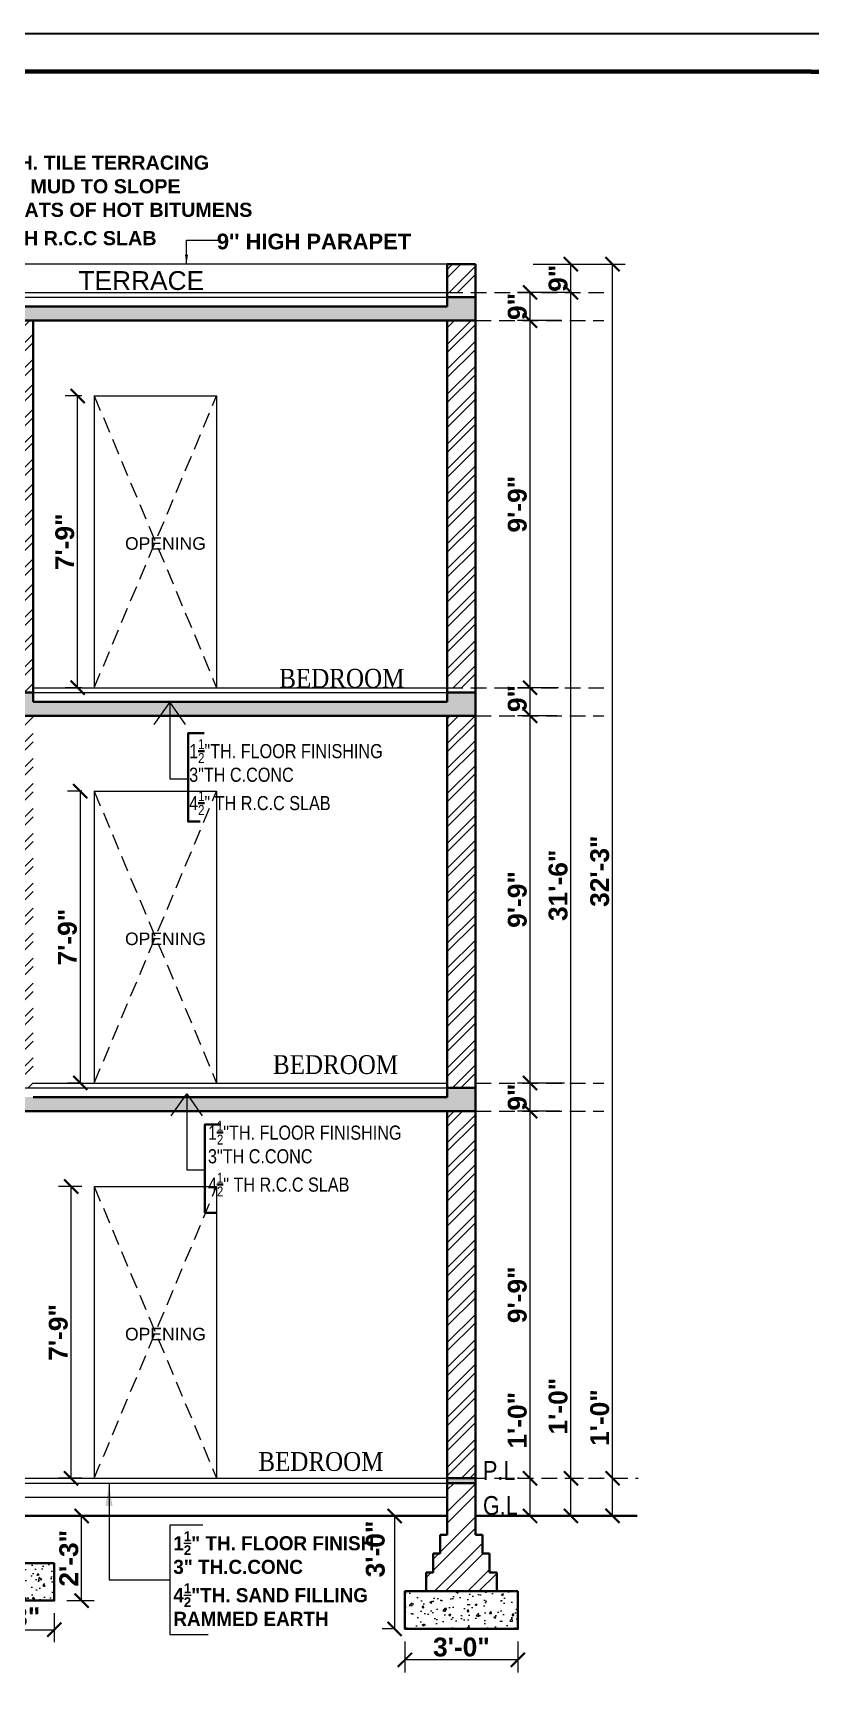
# Model space of a CAD drawing. Header units: feet. Extents: x 12125 to 16886, y -11859 to -10215.
# Drawn here: x 16100 to 16348, y -11076 to -10550 of the extents above; entities that cross this region are included whole.
import ezdxf

# ---------------------------------------------------------------- set-up
doc = ezdxf.new("R2010")
doc.units = ezdxf.units.FT
doc.header["$MEASUREMENT"] = 0
doc.header["$PDMODE"] = 2
doc.linetypes.add('DASHED', pattern=[0.75, 0.5, -0.25])
doc.layers.get('0').update_dxf_attribs({"lineweight": 30})
for name, color, linetype, lineweight in [('DIM 01', 7, 'Continuous', 9), ('DOOR', 32, 'Continuous', 13), ('Flooring', 160, 'Continuous', 15), ('HATCH', 9, 'Continuous', 20), ('SLAB RCC', 1, 'Continuous', 40), ('SPECS', 7, 'Continuous', 13), ('TEXT', 7, 'Continuous', 30), ('WALL', 10, 'Continuous', 30)]:
    doc.layers.add(name, color=color, linetype=linetype, lineweight=lineweight)
doc.styles.add('AR. TEXT 01', font='arialbd.ttf')
doc.styles.add('DIM TEXT', font='GOTHIC.TTF', dxfattribs={"height": 5})
doc.styles.get("Standard").update_dxf_attribs({"font": 'ARIALN.TTF'})
doc.styles.add('TEX02', font='GARA.TTF')
doc.dimstyles.new('DIM 50', dxfattribs={"dimtxt": 6, "dimasz": 3, "dimexe": 6, "dimexo": 4, "dimgap": 0.3125, "dimtad": 1, "dimzin": 3, "dimdsep": 46, "dimlunit": 4, "dimtxsty": 'AR. TEXT 01', "dimblk": 'DOT', "dimcen": 0.09, "dimclrd": 256, "dimclre": 256, "dimclrt": 256, "dimazin": 0, "dimtfac": 0.8, "dimtofl": 0, "dimtmove": 1, "dimatfit": 3, "dimfxl": 6, "dimfxlon": 1, "dimfrac": 1, "dimtolj": 1, "dimtzin": 0, "dimlwd": -1, "dimlwe": -1, "dimarcsym": 1})
doc.dimstyles.new('DIM STYLE', dxfattribs={"dimtxt": 5, "dimasz": 3, "dimexe": 0, "dimexo": 0, "dimgap": 1.5, "dimtad": 1, "dimdec": 4, "dimzin": 3, "dimdsep": 46, "dimlunit": 4, "dimtxsty": 'DIM TEXT', "dimblk": 'ARCHTICK', "dimcen": 0, "dimdle": 1, "dimclrd": 256, "dimclre": 253, "dimclrt": 256, "dimadec": 0, "dimazin": 0, "dimtfac": 0.75, "dimtdec": 4, "dimtofl": 0, "dimtmove": 1, "dimatfit": 3, "dimfxl": 1, "dimfrac": 1, "dimtolj": 1, "dimtzin": 0, "dimlwd": -1, "dimlwe": -1, "dimarcsym": 0})
pattern_1 = [(-135, (-65021.545, 67583.689), (3.97747564, -3.97747564), []), (-135, (-65024.1966, 67583.689), (3.97747564, -3.97747564), [])]
pattern_2 = [(-130, (-64493.676, 67461.189), (-7.17260183, 0.62752135), [0.75, -8.25]), (175, (-64493.676, 67461.189), (1.38751334, -7.52192134), [0.6, -6.6]), (-79.5485555, (-64494.274, 67461.241), (-5.78508847, -6.8943999), [0.6374019, -7.0114211]), (-133.8158, (-64493.676, 67459.189), (-10.6724133, 1.6551928), [1.125, -12.375]), (-83.364365, (-64494.565, 67459.327), (-9.3466195, -9.741186), [0.9561034, -10.5171376]), (171.184164, (-64493.676, 67459.189), (-9.3466195, -9.741186), [0.9, -9.9]), (-159, (-64494.676, 67459.689), (-5.96907052, 4.0261889), [0.75, -8.25]), (146, (-64494.676, 67459.689), (-2.4331533, -7.25150045), [0.6, -6.6]), (-108.548555, (-64495.1735, 67460.024), (-8.40222377, -3.22531153), [0.6374019, -7.0114211]), (-142.5, (-64493.676, 67461.1887), (-0.121598553, -3.32893854), [0, -6.52, 0, -6.7, 0, -6.625]), (-172.5, (-64493.676, 67461.1887), (-2.63069537, -3.94411712), [0, -3.82, 0, -6.37, 0, -2.525]), (147.5, (-64491.446, 67461.1887), (-5.33822436, 0.22554872), [0, -2.5, 0, -7.8, 0, -10.35]), (137.5, (-64490.446, 67461.1887), (-5.8318617, -1.00104982), [0, -3.25, 0, -5.18, 0, -7.35])]
pattern_3 = [(45, (-34037.9065, 40118.722), (-5.30330086, 5.30330086), []), (45, (-34034.371, 40118.722), (-5.30330086, 5.30330086), [])]

# ---------------------------------------------------------------- blocks, each defined once
blk = doc.blocks.new('_ArchTick')
at = {"color": 0, "linetype": 'ByBlock', "const_width": 0.15}
blk.add_lwpolyline([(-0.5, -0.5), (0.5, 0.5)], dxfattribs=at)
blk = doc.blocks.new('*D20')
at = {"layer": 'Defpoints', "color": 0, "transparency": 16777216}
for p in [(16221.19, -11022.31), (16215.28, -11058.31), (16218.57, -11058.31)]:
    blk.add_point(p, dxfattribs=at)
at = {"layer": 'DIM 01', "transparency": 16777216}
for p, q in [((16217.19, -11022.31), (16211.28, -11022.31)), ((16215.28, -11022.31), (16215.28, -11058.31)), ((16214.57, -11058.31), (16211.28, -11058.31))]:
    blk.add_line(p, q, dxfattribs=at)
at = {"layer": 'DIM 01', "transparency": 16777216, "xscale": 4.5, "yscale": 4.5, "zscale": 4.5}
for p, rotation in [((16215.28, -11022.31), 90), ((16215.28, -11058.31), 270)]:
    blk.add_blockref('_ArchTick', p, dxfattribs=dict(at, rotation=rotation))
at = {"layer": 'DIM 01', "transparency": 16777216, "insert": (16209.15, -11032.84), "char_height": 6, "attachment_point": 5, "rotation": 90, "style": 'AR. TEXT 01'}
blk.add_mtext('\\A1;3\'-0"', dxfattribs=at)
blk = doc.blocks.new('*D21')
at = {"layer": 'Defpoints', "color": 0, "transparency": 16777216}
for p in [(16218.57, -11058.31), (16254.57, -11058.31), (16218.57, -11068.19)]:
    blk.add_point(p, dxfattribs=at)
at = {"layer": 'DIM 01', "transparency": 16777216}
for p, q in [((16218.57, -11062.31), (16218.57, -11072.19)), ((16254.57, -11062.31), (16254.57, -11072.19)), ((16254.57, -11068.19), (16218.57, -11068.19))]:
    blk.add_line(p, q, dxfattribs=at)
at = {"layer": 'DIM 01', "transparency": 16777216, "xscale": 4.5, "yscale": 4.5, "zscale": 4.5, "rotation": 180}
blk.add_blockref('_ArchTick', (16218.57, -11068.19), dxfattribs=at)
at = {"layer": 'DIM 01', "transparency": 16777216, "xscale": 4.5, "yscale": 4.5, "zscale": 4.5}
blk.add_blockref('_ArchTick', (16254.57, -11068.19), dxfattribs=at)
at = {"layer": 'DIM 01', "transparency": 16777216, "insert": (16236.57, -11064.13), "char_height": 6, "attachment_point": 5, "style": 'AR. TEXT 01'}
blk.add_mtext('\\A1;3\'-0"', dxfattribs=at)
blk = doc.blocks.new('*D22')
at = {"layer": 'Defpoints', "color": 0, "transparency": 16777216}
for p in [(16106.82, -11022.31), (16115.55, -11022.31), (16106.82, -11049.31)]:
    blk.add_point(p, dxfattribs=at)
at = {"layer": 'DIM 01', "transparency": 16777216}
for p, q in [((16110.82, -11022.31), (16119.55, -11022.31)), ((16115.55, -11049.31), (16115.55, -11022.31)), ((16110.82, -11049.31), (16119.55, -11049.31))]:
    blk.add_line(p, q, dxfattribs=at)
at = {"layer": 'DIM 01', "transparency": 16777216, "xscale": 4.5, "yscale": 4.5, "zscale": 4.5}
for p, rotation in [((16115.55, -11022.31), 90), ((16115.55, -11049.31), 270)]:
    blk.add_blockref('_ArchTick', p, dxfattribs=dict(at, rotation=rotation))
at = {"layer": 'DIM 01', "transparency": 16777216, "insert": (16111.49, -11035.81), "char_height": 6, "attachment_point": 5, "rotation": 90, "style": 'AR. TEXT 01'}
blk.add_mtext('\\A1;2\'-3"', dxfattribs=at)
blk = doc.blocks.new('*D23')
at = {"layer": 'Defpoints', "color": 0, "transparency": 16777216}
for p in [(16079.82, -11049.31), (16106.82, -11049.31), (16106.82, -11058.57)]:
    blk.add_point(p, dxfattribs=at)
at = {"layer": 'DIM 01', "transparency": 16777216}
for p, q in [((16079.82, -11053.31), (16079.82, -11062.57)), ((16106.82, -11053.31), (16106.82, -11062.57)), ((16079.82, -11058.57), (16106.82, -11058.57))]:
    blk.add_line(p, q, dxfattribs=at)
at = {"layer": 'DIM 01', "transparency": 16777216, "xscale": 4.5, "yscale": 4.5, "zscale": 4.5, "rotation": 180}
blk.add_blockref('_ArchTick', (16079.82, -11058.57), dxfattribs=at)
at = {"layer": 'DIM 01', "transparency": 16777216, "xscale": 4.5, "yscale": 4.5, "zscale": 4.5}
blk.add_blockref('_ArchTick', (16106.82, -11058.57), dxfattribs=at)
at = {"layer": 'DIM 01', "transparency": 16777216, "insert": (16093.32, -11054.51), "char_height": 6, "attachment_point": 5, "style": 'AR. TEXT 01'}
blk.add_mtext('\\A1;2\'-3"', dxfattribs=at)
blk = doc.blocks.new('_Dot')
at = {"color": 0, "linetype": 'ByBlock', "lineweight": -2}
blk.add_line((-0.5, 0), (-1, 0), dxfattribs=at)
at = {"color": 0, "linetype": 'ByBlock', "const_width": 0.5}
blk.add_lwpolyline([(-0.25, 0, 1), (0.25, 0, 1)], format="xyb", close=True, dxfattribs=at)
blk = doc.blocks.new('*D35')
at = {"layer": 'Defpoints', "color": 0, "transparency": 16777216}
for p in [(16258.46, -11010.31), (16258.84, -11010.31), (16258.84, -11022.31)]:
    blk.add_point(p, dxfattribs=at)
at = {"layer": 'DIM 01', "transparency": 16777216}
for p, q in [((16258.46, -11010.31), (16258.46, -10982.32)), ((16254.84, -11010.31), (16254.46, -11010.31)), ((16258.46, -11022.31), (16258.46, -11010.31)), ((16254.84, -11022.31), (16254.46, -11022.31))]:
    blk.add_line(p, q, dxfattribs=at)
at = {"layer": 'DIM 01', "transparency": 16777216, "xscale": 4.5, "yscale": 4.5, "zscale": 4.5}
for p, rotation in [((16258.46, -11010.31), 90), ((16258.46, -11022.31), 270)]:
    blk.add_blockref('_ArchTick', p, dxfattribs=dict(at, rotation=rotation))
at = {"layer": 'DIM 01', "transparency": 16777216, "insert": (16254.4, -10991.81), "char_height": 6, "attachment_point": 5, "rotation": 90, "style": 'AR. TEXT 01'}
blk.add_mtext('\\A1;1\'-0"', dxfattribs=at)
blk = doc.blocks.new('*D36')
at = {"layer": 'Defpoints', "color": 0, "transparency": 16777216}
for p in [(16258.46, -10893.31), (16271.96, -10893.31), (16258.84, -11010.31)]:
    blk.add_point(p, dxfattribs=at)
at = {"layer": 'DIM 01', "transparency": 16777216}
for p, q in [((16267.96, -10893.31), (16254.46, -10893.31)), ((16258.46, -11010.31), (16258.46, -10893.31)), ((16254.84, -11010.31), (16254.46, -11010.31))]:
    blk.add_line(p, q, dxfattribs=at)
at = {"layer": 'DIM 01', "transparency": 16777216, "xscale": 4.5, "yscale": 4.5, "zscale": 4.5}
for p, rotation in [((16258.46, -10893.31), 90), ((16258.46, -11010.31), 270)]:
    blk.add_blockref('_ArchTick', p, dxfattribs=dict(at, rotation=rotation))
at = {"layer": 'DIM 01', "transparency": 16777216, "insert": (16254.39, -10951.81), "char_height": 6, "attachment_point": 5, "rotation": 90, "style": 'AR. TEXT 01'}
blk.add_mtext('\\A1;9\'-9"', dxfattribs=at)
blk = doc.blocks.new('*D37')
at = {"layer": 'Defpoints', "color": 0, "transparency": 16777216}
for p in [(16258.46, -10884.31), (16273.46, -10884.31), (16271.96, -10893.31)]:
    blk.add_point(p, dxfattribs=at)
at = {"layer": 'DIM 01', "transparency": 16777216}
for p, q in [((16269.46, -10884.31), (16254.46, -10884.31)), ((16258.46, -10893.31), (16258.46, -10884.31)), ((16267.96, -10893.31), (16254.46, -10893.31))]:
    blk.add_line(p, q, dxfattribs=at)
at = {"layer": 'DIM 01', "transparency": 16777216, "xscale": 4.5, "yscale": 4.5, "zscale": 4.5}
for p, rotation in [((16258.46, -10884.31), 90), ((16258.46, -10893.31), 270)]:
    blk.add_blockref('_ArchTick', p, dxfattribs=dict(at, rotation=rotation))
at = {"layer": 'DIM 01', "transparency": 16777216, "insert": (16254.39, -10888.81), "char_height": 6, "attachment_point": 5, "rotation": 90, "style": 'AR. TEXT 01'}
blk.add_mtext('\\A1;9"', dxfattribs=at)
blk = doc.blocks.new('*D38')
at = {"layer": 'Defpoints', "color": 0, "transparency": 16777216}
for p in [(16258.46, -10767.31), (16270.96, -10767.31), (16273.46, -10884.31)]:
    blk.add_point(p, dxfattribs=at)
at = {"layer": 'DIM 01', "transparency": 16777216}
for p, q in [((16266.96, -10767.31), (16254.46, -10767.31)), ((16258.46, -10884.31), (16258.46, -10767.31)), ((16269.46, -10884.31), (16254.46, -10884.31))]:
    blk.add_line(p, q, dxfattribs=at)
at = {"layer": 'DIM 01', "transparency": 16777216, "xscale": 4.5, "yscale": 4.5, "zscale": 4.5}
for p, rotation in [((16258.46, -10767.31), 90), ((16258.46, -10884.31), 270)]:
    blk.add_blockref('_ArchTick', p, dxfattribs=dict(at, rotation=rotation))
at = {"layer": 'DIM 01', "transparency": 16777216, "insert": (16254.39, -10825.81), "char_height": 6, "attachment_point": 5, "rotation": 90, "style": 'AR. TEXT 01'}
blk.add_mtext('\\A1;9\'-9"', dxfattribs=at)
blk = doc.blocks.new('*D39')
at = {"layer": 'Defpoints', "color": 0, "transparency": 16777216}
for p in [(16258.46, -10758.31), (16271.46, -10758.31), (16270.96, -10767.31)]:
    blk.add_point(p, dxfattribs=at)
at = {"layer": 'DIM 01', "transparency": 16777216}
for p, q in [((16267.46, -10758.31), (16254.46, -10758.31)), ((16258.46, -10767.31), (16258.46, -10758.31)), ((16266.96, -10767.31), (16254.46, -10767.31))]:
    blk.add_line(p, q, dxfattribs=at)
at = {"layer": 'DIM 01', "transparency": 16777216, "xscale": 4.5, "yscale": 4.5, "zscale": 4.5}
for p, rotation in [((16258.46, -10758.31), 90), ((16258.46, -10767.31), 270)]:
    blk.add_blockref('_ArchTick', p, dxfattribs=dict(at, rotation=rotation))
at = {"layer": 'DIM 01', "transparency": 16777216, "insert": (16254.39, -10761.77), "char_height": 6, "attachment_point": 5, "rotation": 90, "style": 'AR. TEXT 01'}
blk.add_mtext('\\A1;9"', dxfattribs=at)
blk = doc.blocks.new('*D40')
at = {"layer": 'Defpoints', "color": 0, "transparency": 16777216}
for p in [(16258.46, -10641.31), (16272.46, -10641.31), (16271.46, -10758.31)]:
    blk.add_point(p, dxfattribs=at)
at = {"layer": 'DIM 01', "transparency": 16777216}
for p, q in [((16268.46, -10641.31), (16254.46, -10641.31)), ((16258.46, -10758.31), (16258.46, -10641.31)), ((16267.46, -10758.31), (16254.46, -10758.31))]:
    blk.add_line(p, q, dxfattribs=at)
at = {"layer": 'DIM 01', "transparency": 16777216, "xscale": 4.5, "yscale": 4.5, "zscale": 4.5}
for p, rotation in [((16258.46, -10641.31), 90), ((16258.46, -10758.31), 270)]:
    blk.add_blockref('_ArchTick', p, dxfattribs=dict(at, rotation=rotation))
at = {"layer": 'DIM 01', "transparency": 16777216, "insert": (16254.39, -10699.81), "char_height": 6, "attachment_point": 5, "rotation": 90, "style": 'AR. TEXT 01'}
blk.add_mtext('\\A1;9\'-9"', dxfattribs=at)
blk = doc.blocks.new('*D41')
at = {"layer": 'Defpoints', "color": 0, "transparency": 16777216}
for p in [(16258.46, -10632.31), (16273.46, -10632.31), (16272.46, -10641.31)]:
    blk.add_point(p, dxfattribs=at)
at = {"layer": 'DIM 01', "transparency": 16777216}
for p, q in [((16269.46, -10632.31), (16254.46, -10632.31)), ((16258.46, -10641.31), (16258.46, -10632.31)), ((16268.46, -10641.31), (16254.46, -10641.31))]:
    blk.add_line(p, q, dxfattribs=at)
at = {"layer": 'DIM 01', "transparency": 16777216, "xscale": 4.5, "yscale": 4.5, "zscale": 4.5}
for p, rotation in [((16258.46, -10632.31), 90), ((16258.46, -10641.31), 270)]:
    blk.add_blockref('_ArchTick', p, dxfattribs=dict(at, rotation=rotation))
at = {"layer": 'DIM 01', "transparency": 16777216, "insert": (16254.39, -10636.81), "char_height": 6, "attachment_point": 5, "rotation": 90, "style": 'AR. TEXT 01'}
blk.add_mtext('\\A1;9"', dxfattribs=at)
blk = doc.blocks.new('*D42')
at = {"layer": 'Defpoints', "color": 0, "transparency": 16777216}
for p in [(16269.96, -11010.31), (16271.46, -11010.31), (16269.96, -11022.31)]:
    blk.add_point(p, dxfattribs=at)
at = {"layer": 'DIM 01', "transparency": 16777216}
for p, q in [((16271.46, -11010.31), (16271.46, -10977.82)), ((16271.46, -11022.31), (16271.46, -11010.31)), ((16273.96, -11010.31), (16275.46, -11010.31)), ((16273.96, -11022.31), (16275.46, -11022.31))]:
    blk.add_line(p, q, dxfattribs=at)
at = {"layer": 'DIM 01', "transparency": 16777216, "xscale": 4.5, "yscale": 4.5, "zscale": 4.5}
for p, rotation in [((16271.46, -11010.31), 90), ((16271.46, -11022.31), 270)]:
    blk.add_blockref('_ArchTick', p, dxfattribs=dict(at, rotation=rotation))
at = {"layer": 'DIM 01', "transparency": 16777216, "insert": (16267.4, -10987.31), "char_height": 6, "attachment_point": 5, "rotation": 90, "style": 'AR. TEXT 01'}
blk.add_mtext('\\A1;1\'-0"', dxfattribs=at)
blk = doc.blocks.new('*D43')
at = {"layer": 'Defpoints', "color": 0, "transparency": 16777216}
for p in [(16271.46, -10632.31), (16275.46, -10632.31), (16269.96, -11010.31)]:
    blk.add_point(p, dxfattribs=at)
at = {"layer": 'DIM 01', "transparency": 16777216}
for p, q in [((16271.46, -10632.31), (16267.46, -10632.31)), ((16271.46, -11010.31), (16271.46, -10632.31)), ((16273.96, -11010.31), (16275.46, -11010.31))]:
    blk.add_line(p, q, dxfattribs=at)
at = {"layer": 'DIM 01', "transparency": 16777216, "xscale": 4.5, "yscale": 4.5, "zscale": 4.5}
for p, rotation in [((16271.46, -10632.31), 90), ((16271.46, -11010.31), 270)]:
    blk.add_blockref('_ArchTick', p, dxfattribs=dict(at, rotation=rotation))
at = {"layer": 'DIM 01', "transparency": 16777216, "insert": (16267.4, -10821.31), "char_height": 6, "attachment_point": 5, "rotation": 90, "style": 'AR. TEXT 01'}
blk.add_mtext('\\A1;31\'-6"', dxfattribs=at)
blk = doc.blocks.new('*D44')
at = {"layer": 'Defpoints', "color": 0, "transparency": 16777216}
for p in [(16229.46, -10623.31), (16271.46, -10623.31), (16275.46, -10632.31)]:
    blk.add_point(p, dxfattribs=at)
at = {"layer": 'DIM 01', "transparency": 16777216}
for p, q in [((16259.46, -10623.31), (16275.46, -10623.31)), ((16271.46, -10632.31), (16271.46, -10623.31)), ((16271.46, -10632.31), (16267.46, -10632.31))]:
    blk.add_line(p, q, dxfattribs=at)
at = {"layer": 'DIM 01', "transparency": 16777216, "xscale": 4.5, "yscale": 4.5, "zscale": 4.5}
for p, rotation in [((16271.46, -10623.31), 90), ((16271.46, -10632.31), 270)]:
    blk.add_blockref('_ArchTick', p, dxfattribs=dict(at, rotation=rotation))
at = {"layer": 'DIM 01', "transparency": 16777216, "insert": (16267.39, -10627.81), "char_height": 6, "attachment_point": 5, "rotation": 90, "style": 'AR. TEXT 01'}
blk.add_mtext('\\A1;9"', dxfattribs=at)
blk = doc.blocks.new('*D170')
at = {"layer": 'Defpoints', "color": 0, "transparency": 16777216}
for p in [(16112.19, -10917.31), (16119.57, -10917.31), (16119.57, -11010.31)]:
    blk.add_point(p, dxfattribs=at)
at = {"layer": 'DIM 01', "transparency": 16777216}
for p, q in [((16115.57, -10917.31), (16108.19, -10917.31)), ((16112.19, -11010.31), (16112.19, -10917.31)), ((16115.57, -11010.31), (16108.19, -11010.31))]:
    blk.add_line(p, q, dxfattribs=at)
at = {"layer": 'DIM 01', "transparency": 16777216, "xscale": 4.5, "yscale": 4.5, "zscale": 4.5}
for p, rotation in [((16112.19, -10917.31), 90), ((16112.19, -11010.31), 270)]:
    blk.add_blockref('_ArchTick', p, dxfattribs=dict(at, rotation=rotation))
at = {"layer": 'DIM 01', "transparency": 16777216, "insert": (16108.12, -10963.81), "char_height": 6, "attachment_point": 5, "rotation": 90, "style": 'AR. TEXT 01'}
blk.add_mtext('\\A1;7\'-9"', dxfattribs=at)
blk = doc.blocks.new('*D171')
at = {"layer": 'Defpoints', "color": 0, "transparency": 16777216}
for p in [(16119.57, -10791.31), (16115.08, -10884.31), (16119.57, -10884.31)]:
    blk.add_point(p, dxfattribs=at)
at = {"layer": 'DIM 01', "transparency": 16777216}
for p, q in [((16115.57, -10791.31), (16111.08, -10791.31)), ((16115.08, -10791.31), (16115.08, -10884.31)), ((16115.57, -10884.31), (16111.08, -10884.31))]:
    blk.add_line(p, q, dxfattribs=at)
at = {"layer": 'DIM 01', "transparency": 16777216, "xscale": 4.5, "yscale": 4.5, "zscale": 4.5}
for p, rotation in [((16115.08, -10791.31), 90), ((16115.08, -10884.31), 270)]:
    blk.add_blockref('_ArchTick', p, dxfattribs=dict(at, rotation=rotation))
at = {"layer": 'DIM 01', "transparency": 16777216, "insert": (16111.02, -10837.81), "char_height": 6, "attachment_point": 5, "rotation": 90, "style": 'AR. TEXT 01'}
blk.add_mtext('\\A1;7\'-9"', dxfattribs=at)
blk = doc.blocks.new('*D172')
at = {"layer": 'Defpoints', "color": 0, "transparency": 16777216}
for p in [(16114.27, -10665.31), (16119.57, -10665.31), (16119.57, -10758.31)]:
    blk.add_point(p, dxfattribs=at)
at = {"layer": 'DIM 01', "transparency": 16777216}
for p, q in [((16115.57, -10665.31), (16110.27, -10665.31)), ((16114.27, -10758.31), (16114.27, -10665.31)), ((16115.57, -10758.31), (16110.27, -10758.31))]:
    blk.add_line(p, q, dxfattribs=at)
at = {"layer": 'DIM 01', "transparency": 16777216, "xscale": 4.5, "yscale": 4.5, "zscale": 4.5}
for p, rotation in [((16114.27, -10665.31), 90), ((16114.27, -10758.31), 270)]:
    blk.add_blockref('_ArchTick', p, dxfattribs=dict(at, rotation=rotation))
at = {"layer": 'DIM 01', "transparency": 16777216, "insert": (16110.2, -10711.81), "char_height": 6, "attachment_point": 5, "rotation": 90, "style": 'AR. TEXT 01'}
blk.add_mtext('\\A1;7\'-9"', dxfattribs=at)
blk = doc.blocks.new('*D387')
at = {"layer": 'Defpoints', "color": 0, "transparency": 16777216}
for p in [(16284.71, -11010.31), (16284.94, -11010.31), (16282.28, -11022.31)]:
    blk.add_point(p, dxfattribs=at)
at = {"layer": 'DIM 01', "transparency": 16777216}
for p, q in [((16284.71, -11010.31), (16284.71, -10981.47)), ((16280.94, -11010.31), (16280.71, -11010.31)), ((16284.71, -11022.31), (16284.71, -11010.31)), ((16286.28, -11022.31), (16288.71, -11022.31))]:
    blk.add_line(p, q, dxfattribs=at)
at = {"layer": 'DIM 01', "transparency": 16777216, "xscale": 4.5, "yscale": 4.5, "zscale": 4.5}
for p, rotation in [((16284.71, -11010.31), 90), ((16284.71, -11022.31), 270)]:
    blk.add_blockref('_ArchTick', p, dxfattribs=dict(at, rotation=rotation))
at = {"layer": 'DIM 01', "transparency": 16777216, "insert": (16280.65, -10990.96), "char_height": 6, "attachment_point": 5, "rotation": 90, "style": 'AR. TEXT 01'}
blk.add_mtext('\\A1;1\'-0"', dxfattribs=at)
blk = doc.blocks.new('*D388')
at = {"layer": 'Defpoints', "color": 0, "transparency": 16777216}
for p in [(16241.07, -10623.31), (16284.71, -10623.31), (16284.94, -11010.31)]:
    blk.add_point(p, dxfattribs=at)
at = {"layer": 'DIM 01', "transparency": 16777216}
for p, q in [((16272.71, -10623.31), (16288.71, -10623.31)), ((16284.71, -11010.31), (16284.71, -10623.31)), ((16280.94, -11010.31), (16280.71, -11010.31))]:
    blk.add_line(p, q, dxfattribs=at)
at = {"layer": 'DIM 01', "transparency": 16777216, "xscale": 4.5, "yscale": 4.5, "zscale": 4.5}
for p, rotation in [((16284.71, -10623.31), 90), ((16284.71, -11010.31), 270)]:
    blk.add_blockref('_ArchTick', p, dxfattribs=dict(at, rotation=rotation))
at = {"layer": 'DIM 01', "transparency": 16777216, "insert": (16280.65, -10816.81), "char_height": 6, "attachment_point": 5, "rotation": 90, "style": 'AR. TEXT 01'}
blk.add_mtext('\\A1;32\'-3"', dxfattribs=at)

msp = doc.modelspace()

# ---------------------------------------------------------------- hatches: boundary and pattern name
at = {"layer": 'HATCH', "ltscale": 10}
h = msp.add_hatch(dxfattribs=at)
h.set_pattern_fill('ANSI32', color=256, scale=15, angle=180, style=0)
h.set_pattern_definition(pattern_1)
h.paths.add_polyline_path([(16241.066, -10893.311), (16232.066, -10893.311), (16232.066, -11010.311), (16241.066, -11010.311)])
h.paths.add_polyline_path([(16241.066, -10767.311), (16232.066, -10767.311), (16232.066, -10885.811), (16241.066, -10885.811)])
h.paths.add_polyline_path([(16232.066, -10758.311), (16241.066, -10758.311), (16241.066, -10641.311), (16232.066, -10641.311)])
h.paths.add_polyline_path([(16241.066, -10623.311), (16232.066, -10623.311), (16232.066, -10632.311), (16241.066, -10632.311)])
h = msp.add_hatch(dxfattribs=at)
h.set_pattern_fill('AR-CONC', color=256, angle=180, style=0)
h.set_pattern_definition([(-130, (-96966.4957, 32783.3866), (-7.17260183, 0.62752135), [0.75, -8.25]), (175, (-96966.496, 32783.3866), (1.38751334, -7.52192134), [0.6, -6.6]), (-79.5485555, (-96967.0934, 32783.439), (-5.78508847, -6.8943999), [0.6374019, -7.0114211]), (-133.8158, (-96966.496, 32781.387), (-10.6724133, 1.6551928), [1.125, -12.375]), (-83.364365, (-96967.385, 32781.525), (-9.3466195, -9.741186), [0.9561034, -10.5171376]), (171.184164, (-96966.496, 32781.387), (-9.3466195, -9.741186), [0.9, -9.9]), (-159, (-96967.4957, 32781.8866), (-5.96907052, 4.0261889), [0.75, -8.25]), (146, (-96967.496, 32781.8866), (-2.4331533, -7.25150045), [0.6, -6.6]), (-108.548555, (-96967.993, 32782.222), (-8.40222377, -3.22531153), [0.6374019, -7.0114211]), (-142.5, (-96966.4957, 32783.3866), (-0.121598553, -3.32893854), [0, -6.52, 0, -6.7, 0, -6.625]), (-172.5, (-96966.4957, 32783.3866), (-2.63069537, -3.94411712), [0, -3.82, 0, -6.37, 0, -2.525]), (147.5, (-96964.2657, 32783.3866), (-5.33822436, 0.22554872), [0, -2.5, 0, -7.8, 0, -10.35]), (137.5, (-96963.2657, 32783.3866), (-5.8318617, -1.00104982), [0, -3.25, 0, -5.18, 0, -7.35])])
h.paths.add_polyline_path([(15979.066, -10633.811), (15970.066, -10633.811), (15970.066, -10636.811), (15890.066, -10636.811), (15890.066, -10632.311), (15881.066, -10632.311), (15881.066, -10641.311), (15979.066, -10641.311)])
h.paths.add_polyline_path([(16241.066, -10633.811), (16232.066, -10633.811), (16232.066, -10636.811), (16027.066, -10636.811), (16027.066, -10633.811), (16018.066, -10633.811), (16018.066, -10641.311), (16241.066, -10641.311)])
h = msp.add_hatch(dxfattribs=at)
h.set_pattern_fill('ANSI32', color=256, scale=15, angle=180, style=0)
h.set_pattern_definition(pattern_1)
h.paths.add_polyline_path([(16100.066, -10641.311), (16091.066, -10641.311), (16091.066, -10759.811), (16100.066, -10759.811)])
h.paths.add_polyline_path([(16100.066, -10767.311), (16091.066, -10767.311), (16091.066, -10885.811), (16100.066, -10885.811)])
h = msp.add_hatch(dxfattribs=at)
h.set_pattern_fill('AR-CONC', color=256, angle=180, style=0)
h.set_pattern_definition(pattern_2)
h.paths.add_polyline_path([(16241.066, -10767.311), (16241.066, -10759.811), (16232.066, -10759.811), (16232.066, -10762.811), (16100.066, -10762.811), (16100.066, -10759.811), (16091.066, -10759.811), (16091.066, -10762.811), (15995.066, -10762.811), (15995.066, -10758.311), (15986.066, -10758.311), (15986.066, -10767.311)])
h = msp.add_hatch(dxfattribs=at)
h.set_pattern_fill('AR-CONC', color=256, angle=180, style=0)
h.set_pattern_definition(pattern_2)
h.paths.add_polyline_path([(16100.066, -10888.811), (16091.066, -10888.811), (16000.219, -10888.811), (16000.219, -10884.311), (15991.219, -10884.311), (15991.219, -10893.311), (16241.066, -10893.311), (16241.066, -10885.811), (16232.066, -10885.811), (16232.066, -10888.811)])
at = {"layer": 'HATCH'}
msp.add_hatch(color=256, dxfattribs=at).paths.add_polyline_path([(16232.066, -11011.83), (16232.066, -11010.33), (16241.066, -11010.33), (16241.066, -11011.83)])
at = {"layer": 'HATCH', "ltscale": 10}
h = msp.add_hatch(dxfattribs=at)
h.set_pattern_fill('ANSI32', color=256, scale=20, style=0)
h.set_pattern_definition(pattern_3)
h.paths.add_polyline_path([(16232.066, -11011.811), (16241.066, -11011.811), (16241.066, -11022.311), (16232.066, -11022.311)])
h = msp.add_hatch(dxfattribs=at)
h.set_pattern_fill('ANSI32', color=256, scale=20, style=0)
h.set_pattern_definition(pattern_3)
h.paths.add_polyline_path([(16227.566, -11034.311), (16229.816, -11034.311), (16229.816, -11028.311), (16232.066, -11028.311), (16232.066, -11022.311), (16241.066, -11022.311), (16241.066, -11028.311), (16243.316, -11028.311), (16243.316, -11034.311), (16245.566, -11034.311), (16245.566, -11040.311), (16247.816, -11040.311), (16247.816, -11046.311), (16225.316, -11046.311), (16225.316, -11040.311), (16227.566, -11040.311)])
h = msp.add_hatch(dxfattribs=at)
h.set_pattern_fill('AR-CONC', color=256, angle=180, style=0)
h.set_pattern_definition([(130, (14540.455, -11052.015), (-7.172602, -0.627521), [0.75, -8.25]), (-175, (14540.455, -11052.015), (1.387513, 7.52192), [0.6, -6.6]), (79.5486, (14539.857, -11052.067), (-5.785094, 6.894395), [0.637402, -7.01142]), (133.8158, (14540.455, -11050.015), (-10.67241, -1.65519), [1.125, -12.375]), (83.3644, (14539.565, -11050.153), (-9.34663, 9.74118), [0.9561, -10.51713]), (-171.1842, (14540.455, -11050.015), (-9.34662, 9.741186), [0.9, -9.9]), (159, (14539.455, -11050.515), (-5.96907, -4.02619), [0.75, -8.25]), (-146, (14539.455, -11050.515), (-2.433153, 7.2515), [0.6, -6.6]), (108.5486, (14538.9574, -11050.8504), (-8.402226, 3.225305), [0.637402, -7.01142]), (142.5, (14540.4548, -11052.0149), (-0.1215986, 3.3289385), [0, -6.52, 0, -6.7, 0, -6.625]), (172.5, (14540.4548, -11052.015), (-2.630695, 3.944117), [0, -3.82, 0, -6.37, 0, -2.525]), (-147.5, (14542.6848, -11052.0149), (-5.3382244, -0.2255487), [0, -2.5, 0, -7.8, 0, -10.35]), (-137.5, (14543.685, -11052.015), (-5.831862, 1.00105), [0, -3.25, 0, -5.18, 0, -7.35])])
h.paths.add_polyline_path([(16106.816, -11049.311), (16106.816, -11037.311), (16100.066, -11037.311), (16086.566, -11037.311), (16079.816, -11037.311), (16079.816, -11049.311)])
at = {"layer": 'HATCH', "ltscale": 20}
h = msp.add_hatch(dxfattribs=at)
h.set_pattern_fill('AR-CONC', color=256, angle=180, style=0)
h.set_pattern_definition([(50, (57411.7766, 105914.466), (7.17260183, -0.62752135), [0.75, -8.25]), (-5, (57411.7766, 105914.466), (-1.38751334, 7.52192134), [0.6, -6.6]), (100.4514445, (57412.374, 105914.414), (5.78508847, 6.8943999), [0.6374019, -7.0114211]), (46.1842, (57411.777, 105916.466), (10.6724133, -1.6551928), [1.125, -12.375]), (96.6356355, (57412.666, 105916.328), (9.3466195, 9.741186), [0.9561034, -10.5171376]), (-8.815836, (57411.777, 105916.466), (9.34661945, 9.741186), [0.9, -9.9]), (21, (57412.7766, 105915.966), (5.96907052, -4.0261889), [0.75, -8.25]), (-34, (57412.7766, 105915.966), (2.4331533, 7.25150045), [0.6, -6.6]), (71.451445, (57413.274, 105915.6306), (8.40222377, 3.22531153), [0.6374019, -7.0114211]), (37.5, (57411.7766, 105914.4661), (0.121598553, 3.32893854), [0, -6.52, 0, -6.7, 0, -6.625]), (7.5, (57411.7766, 105914.466), (2.63069537, 3.94411712), [0, -3.82, 0, -6.37, 0, -2.525]), (-32.5, (57409.5466, 105914.466), (5.33822436, -0.22554872), [0, -2.5, 0, -7.8, 0, -10.35]), (-42.5, (57408.5466, 105914.466), (5.8318617, 1.00104982), [0, -3.25, 0, -5.18, 0, -7.35])])
h.paths.add_polyline_path([(16254.566, -11058.311), (16254.566, -11046.311), (16254.566, -11046.311), (16218.566, -11046.311), (16218.566, -11046.311), (16218.566, -11058.311), (16218.566, -11058.311)])

# ---------------------------------------------------------------- linework, layer by layer
at = {"color": 3}
msp.add_lwpolyline([(15284.2, -10549.647), (16885.839, -10550.006), (16885.839, -11614.729), (15284.2, -11614.371)], close=True, dxfattribs=at)
at = {"layer": 'DIM 01'}
msp.add_lwpolyline([(16154.137, -11025.282), (16143.63, -11025.282), (16143.63, -11060.111), (16155.908, -11060.111)], dxfattribs=at)
at = {"layer": 'DOOR'}
for p, q in [((16119.566, -10665.311), (16119.566, -10758.311)), ((16119.566, -10665.311), (16158.566, -10665.311)), ((16158.566, -10665.311), (16158.566, -10758.311)), ((16119.566, -10791.311), (16158.566, -10791.311)), ((16119.566, -10791.311), (16119.566, -10884.311)), ((16158.566, -10791.311), (16158.566, -10884.311)), ((16119.566, -10917.311), (16158.566, -10917.311)), ((16119.566, -10917.311), (16119.566, -11010.311)), ((16158.566, -10917.311), (16158.566, -11010.311))]:
    msp.add_line(p, q, dxfattribs=at)
at = {"layer": 'Flooring', "ltscale": 10}
for p, q in [((16232.066, -10623.311), (16022.566, -10623.311)), ((16022.566, -10632.311), (16232.066, -10632.311)), ((16022.566, -10633.811), (16232.066, -10633.811)), ((16100.066, -10758.311), (16232.066, -10758.311)), ((16100.066, -10759.811), (16232.066, -10759.811)), ((16100.066, -10884.311), (16232.066, -10884.311)), ((16092.259, -10885.811), (16232.066, -10885.811)), ((15890.066, -11010.311), (16232.066, -11010.311)), ((16095.566, -11011.811), (16232.066, -11011.811)), ((16095.566, -11016.311), (16232.066, -11016.311))]:
    msp.add_line(p, q, dxfattribs=at)
at = {"layer": 'HATCH', "linetype": 'DASHED', "ltscale": 10}
for p, q in [((16232.066, -10632.311), (16281.955, -10632.311)), ((16241.066, -10641.311), (16281.955, -10641.311)), ((16119.566, -10758.311), (16158.566, -10665.311)), ((16119.566, -10665.311), (16158.566, -10758.311)), ((16232.066, -10758.311), (16281.955, -10758.311)), ((16241.066, -10767.311), (16281.955, -10767.311)), ((16119.566, -10884.311), (16158.566, -10791.311)), ((16119.566, -10791.311), (16158.566, -10884.311)), ((16241.066, -10884.311), (16281.955, -10884.311)), ((16241.066, -10893.311), (16281.955, -10893.311)), ((16119.566, -11010.311), (16158.566, -10917.311)), ((16119.566, -10917.311), (16158.566, -11010.311)), ((16232.066, -11010.311), (16292.887, -11010.311))]:
    msp.add_line(p, q, dxfattribs=at)
at = {"layer": 'SLAB RCC', "lineweight": 30, "ltscale": 10}
for p, q in [((16027.066, -10636.811), (16232.066, -10636.811)), ((16232.066, -10633.811), (16241.066, -10633.811)), ((16232.066, -10636.811), (16232.066, -10633.811)), ((16241.066, -10633.811), (16241.066, -10641.311)), ((16018.066, -10641.311), (16241.066, -10641.311)), ((16091.066, -10759.811), (16100.066, -10759.811)), ((16100.066, -10759.811), (16100.066, -10762.811)), ((16100.066, -10762.811), (16232.066, -10762.811)), ((16232.066, -10759.811), (16241.066, -10759.811)), ((16232.066, -10762.811), (16232.066, -10759.811)), ((16241.066, -10759.811), (16241.066, -10767.311)), ((15986.066, -10767.311), (16241.066, -10767.311)), ((16100.066, -10888.811), (16232.066, -10888.811)), ((16232.066, -10885.811), (16241.066, -10885.811)), ((16232.066, -10888.811), (16232.066, -10885.811)), ((16241.066, -10885.811), (16241.066, -10893.311)), ((15991.219, -10893.311), (16241.066, -10893.311)), ((16095.566, -11022.311), (16232.066, -11022.311)), ((16241.066, -11022.311), (16292.553, -11022.311))]:
    msp.add_line(p, q, dxfattribs=at)
at = {"layer": 'TEXT'}
for points in [[(16153.31, -10800.971), (16149.455, -10800.971), (16149.455, -10772.811), (16154.554, -10772.811)], [(16158.705, -10925.664), (16154.849, -10925.664), (16154.849, -10897.505), (16159.948, -10897.505)]]:
    msp.add_lwpolyline(points, dxfattribs=at)
at = {"layer": 'WALL', "ltscale": 5}
for p, q in [((16232.066, -10623.311), (16241.066, -10623.311)), ((16232.066, -10633.811), (16232.066, -10623.311)), ((16241.066, -10633.811), (16241.066, -10623.311)), ((16100.066, -10759.811), (16100.066, -10641.311)), ((16232.066, -10759.811), (16232.066, -10641.311)), ((16241.066, -10759.811), (16241.066, -10641.311)), ((16232.066, -10885.811), (16232.066, -10767.311)), ((16241.066, -10885.811), (16241.066, -10767.311)), ((16232.066, -11022.311), (16232.066, -10893.311)), ((16241.066, -11022.311), (16241.066, -10893.311))]:
    msp.add_line(p, q, dxfattribs=at)
at = {"layer": 'WALL', "ltscale": 10}
for p, q in [((16232.066, -11022.311), (16232.066, -11010.311)), ((16241.066, -11022.311), (16241.066, -11010.311))]:
    msp.add_line(p, q, dxfattribs=at)
at = {"layer": 'WALL', "color": 0}
for p, q in [((16232.066, -11010.311), (16232.066, -11028.311)), ((16232.066, -11010.311), (16241.066, -11010.311)), ((16241.066, -11010.311), (16241.066, -11028.311)), ((16232.066, -11011.811), (16241.066, -11011.811)), ((16232.066, -11028.311), (16229.816, -11028.311)), ((16229.816, -11028.311), (16229.816, -11034.311)), ((16241.066, -11028.311), (16243.316, -11028.311)), ((16243.316, -11028.311), (16243.316, -11034.311)), ((16227.566, -11034.311), (16227.566, -11040.311)), ((16229.816, -11034.311), (16227.566, -11034.311)), ((16243.316, -11034.311), (16245.566, -11034.311)), ((16245.566, -11034.311), (16245.566, -11040.311)), ((16227.566, -11040.311), (16225.316, -11040.311)), ((16225.316, -11040.311), (16225.316, -11046.311)), ((16245.566, -11040.311), (16247.816, -11040.311)), ((16247.816, -11040.311), (16247.816, -11046.311))]:
    msp.add_line(p, q, dxfattribs=at)
at = {"layer": 'WALL', "color": 35, "linetype": 'Continuous', "lineweight": 60}
msp.add_lwpolyline([(15296.2, -10561.647), (16873.839, -10562.006), (16873.839, -11602.729), (15296.2, -11602.371)], close=True, dxfattribs=at)
at = {"layer": 'WALL', "color": 0}
for points in [[(16106.816, -11037.311), (16079.816, -11037.311), (16079.816, -11049.311), (16106.816, -11049.311)], [(16254.566, -11046.311), (16218.566, -11046.311), (16218.566, -11058.311), (16254.566, -11058.311)]]:
    msp.add_lwpolyline(points, close=True, dxfattribs=at)

# ---------------------------------------------------------------- texts
at = {"layer": 'DIM 01', "insert": (16144.766, -11027.229), "char_height": 4.5, "width": 132.14493, "attachment_point": 1}
msp.add_mtext('\\A1;{\\fCentury Gothic|b1|i0|c0|p34;1\\H0.7x;\\S1/2;\\H1.4286x;" TH. FLOOR FINISH\\P3" TH.C.CONC\\P4\\H0.7x;\\S1/2;\\H1.4286x;"TH. SAND FILLING\\PRAMMED EARTH}', dxfattribs=at)
at = {"layer": 'TEXT'}
for s, insert, char_height, width, attachment_point in [('\\A1;{\\fArial|b1|i0|c0|p34;1{\\H0.7x;\\S1/2;}"TH. TILE TERRACING\\P3"TH MUD TO SLOPE\\P2 COATS OF HOT BITUMENS \\P4{\\H0.7x;\\S1/2;}" TH R.C.C SLAB}', (16082.645, -10587.172), 4.5, 89.8489, 1), ("{\\fArial|b1|i0|c0|p34;9'' HIGH PARAPET}", (16220.553, -10613.58), 5, 85.25832, 3), ('\\A1;1{\\H0.7x;\\S1/2;}"TH. FLOOR FINISHING \\P3"TH C.CONC\\P4{\\H0.7x;\\S1/2;}" TH R.C.C SLAB', (16149.806, -10798.868), 4.5, 132.14493, 7), ('\\A1;1{\\H0.7x;\\S1/2;}"TH. FLOOR FINISHING \\P3"TH C.CONC\\P4{\\H0.7x;\\S1/2;}" TH R.C.C SLAB', (16155.795, -10920.478), 4.5, 132.14493, 7), ('\\A1;P.L', (16243.455, -11004.811), 6, 132.15979, 1), ('\\A1;G.L', (16243.439, -11015.977), 6, 132.15979, 1)]:
    msp.add_mtext(s, dxfattribs=dict(at, insert=insert, char_height=char_height, width=width, attachment_point=attachment_point))
at = {"layer": 'TEXT', "style": 'TEX02'}
for s, insert, char_height, width, attachment_point in [('\\A1;{\\fArial|b0|i0|c0|p34;TERRACE}', (16134.554, -10625.535), 6, 40.13179, 2), ('\\A1;\\pi10.05953;{\\fArial|b0|i0|c0|p34;OPENING}', (16119.31, -10710.346), 4, 45.27049, 1), ('\\A1;BEDROOM ', (16198.455, -10752.311), 6, 54.33117, 2), ('\\A1;\\pi10.05953;{\\fArial|b0|i0|c0|p34;OPENING}', (16119.31, -10836.346), 4, 45.27049, 1), ('\\A1;BEDROOM ', (16196.455, -10875.446), 6, 54.33117, 2), ('\\A1;\\pi10.05953;{\\fArial|b0|i0|c0|p34;OPENING}', (16119.31, -10962.346), 4, 45.27049, 1), ('\\A1;BEDROOM ', (16191.79, -11001.948), 6, 54.33117, 2)]:
    msp.add_mtext(s, dxfattribs=dict(at, insert=insert, char_height=char_height, width=width, attachment_point=attachment_point))

# ---------------------------------------------------------------- dimensions: what is measured, and where the dimension line sits
at = {"layer": 'DIM 01'}
for base, p1, p2, picture, middle in [((16271.455, -10623.311), (16275.455, -10632.311), (16229.455, -10623.311), '*D44', (16271.455, -10627.811)), ((16258.455, -10632.311), (16272.455, -10641.311), (16273.455, -10632.311), '*D41', (16258.455, -10636.811)), ((16258.455, -10758.311), (16270.955, -10767.311), (16271.455, -10758.311), '*D39', (16258.455, -10761.769)), ((16258.455, -10884.311), (16271.955, -10893.311), (16273.455, -10884.311), '*D37', (16258.455, -10888.811)), ((16271.455, -11010.311), (16269.955, -11022.311), (16269.955, -11010.311), '*D42', (16267.955, -10987.311)), ((16258.455, -11010.311), (16258.843, -11022.311), (16258.843, -11010.311), '*D35', (16258.455, -10991.811)), ((16284.712, -11010.311), (16282.284, -11022.311), (16284.939, -11010.311), '*D387', (16284.712, -10990.961)), ((16215.279, -11058.311), (16221.19, -11022.311), (16218.566, -11058.311), '*D20', (16213.213, -11032.84))]:
    dim = msp.add_linear_dim(base=base, p1=p1, p2=p2, angle=90, dimstyle='DIM 50', override={"dimtxt": 6, "dimasz": 4.5, "dimexe": 4, "dimgap": 1, "dimblk1": 'ArchTick', "dimblk2": 'ArchTick', "dimsah": 1, "dimfxl": 12}, dxfattribs=at)
    dim.commit()
    dim.dimension.update_dxf_attribs({"geometry": picture, "text_midpoint": middle, "dimtype": 160})
for base, p1, p2, angle, picture, middle in [((16284.712, -10623.311), (16284.939, -11010.311), (16241.066, -10623.311), 90, '*D388', (16280.652, -10816.811)), ((16271.455, -10632.311), (16269.955, -11010.311), (16275.455, -10632.311), 90, '*D43', (16267.395, -10821.311)), ((16258.455, -10641.311), (16271.455, -10758.311), (16272.455, -10641.311), 90, '*D40', (16254.389, -10699.811)), ((16114.269, -10665.311), (16119.566, -10758.311), (16119.566, -10665.311), 90, '*D172', (16110.203, -10711.811)), ((16258.455, -10767.311), (16273.455, -10884.311), (16270.955, -10767.311), 90, '*D38', (16254.389, -10825.811)), ((16115.081, -10884.311), (16119.566, -10791.311), (16119.566, -10884.311), 90, '*D171', (16111.015, -10837.811)), ((16258.455, -10893.311), (16258.843, -11010.311), (16271.955, -10893.311), 90, '*D36', (16254.389, -10951.811)), ((16112.19, -10917.311), (16119.566, -11010.311), (16119.566, -10917.311), 90, '*D170', (16108.124, -10963.811)), ((16115.546, -11022.311), (16106.816, -11049.311), (16106.816, -11022.311), 90, '*D22', (16111.486, -11035.811)), ((16218.566, -11068.194), (16254.566, -11058.311), (16218.566, -11058.311), 180, '*D21', (16236.566, -11064.134))]:
    dim = msp.add_linear_dim(base=base, p1=p1, p2=p2, angle=angle, dimstyle='DIM 50', override={"dimtxt": 6, "dimasz": 4.5, "dimexe": 4, "dimgap": 1, "dimblk1": 'ArchTick', "dimblk2": 'ArchTick', "dimsah": 1, "dimfxl": 12}, dxfattribs=at)
    dim.commit()
    dim.dimension.update_dxf_attribs({"geometry": picture, "text_midpoint": middle})
dim = msp.add_linear_dim(base=(16106.816, -11058.566), p1=(16079.816, -11049.311), p2=(16106.816, -11049.311), dimstyle='DIM 50', override={"dimtxt": 6, "dimasz": 4.5, "dimexe": 4, "dimgap": 1, "dimblk1": 'ArchTick', "dimblk2": 'ArchTick', "dimsah": 1, "dimfxl": 12}, dxfattribs=at)
dim.commit()
dim.dimension.update_dxf_attribs({"geometry": '*D23', "text_midpoint": (16093.316, -11054.506)})

# ---------------------------------------------------------------- leaders
for points, override in [([(16143.632, -10763.077), (16143.632, -10787.306), (16149.455, -10787.306)], {"dimscale": 1, "dimtxt": 5, "dimasz": 7, "dimexe": 0, "dimgap": 1.5, "dimtad": 0, "dimdec": 4, "dimtxsty": 'DIM TEXT', "dimdle": 1, "dimclre": 253, "dimtfac": 0.75, "dimtdec": 4, "dimldrblk": 'Open90', "dimfxl": 18}), ([(16149.026, -10887.77), (16149.026, -10911.999), (16154.849, -10911.999)], {"dimscale": 1, "dimtxt": 5, "dimasz": 7, "dimexe": 0, "dimgap": 1.5, "dimtad": 0, "dimdec": 4, "dimtxsty": 'DIM TEXT', "dimdle": 1, "dimclre": 253, "dimtfac": 0.75, "dimtdec": 4, "dimldrblk": 'Open90', "dimfxl": 18}), ([(16124.267, -11012.169), (16124.267, -11042.669), (16143.63, -11042.669)], {"dimscale": 1, "dimtxt": 5, "dimasz": 7, "dimexe": 0, "dimgap": 1.5, "dimdec": 4, "dimtxsty": 'DIM TEXT', "dimdle": 1, "dimclre": 253, "dimtfac": 0.75, "dimtdec": 4, "dimfxl": 18})]:
    msp.add_leader(points, dimstyle='DIM 50', override=override, dxfattribs=at)
at = {"layer": 'SPECS'}
msp.add_leader([(16148.955, -10623.311), (16148.955, -10615.661), (16159.009, -10615.661)], dimstyle='DIM STYLE', override={"dimtad": 0}, dxfattribs=at)

doc.saveas('drawing.dxf')
